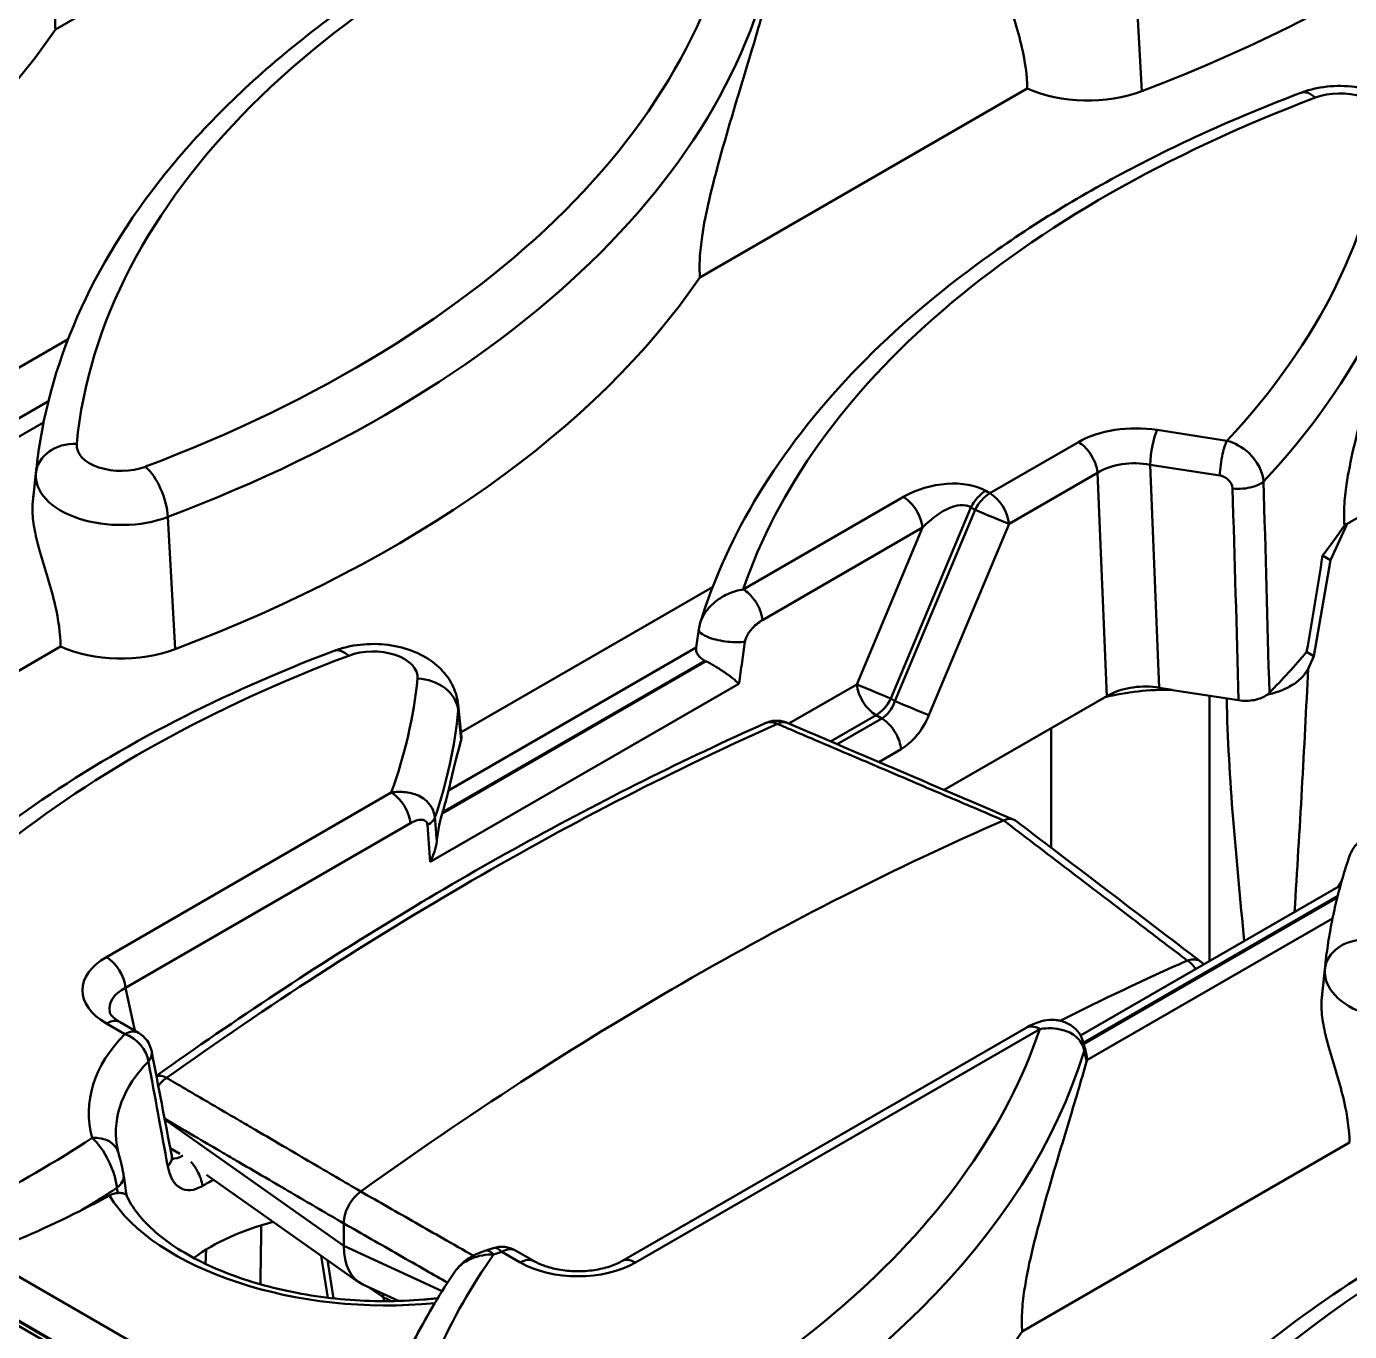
# Model space of a CAD drawing. Header units: millimetres. Extents: x 0 to 2219, y -32 to 1188.
# Drawn here: x 225.6 to 244.95, y 184.31 to 203.41 of the extents above; entities that cross this region are included whole.
import ezdxf

# ---------------------------------------------------------------- set-up
doc = ezdxf.new("R2010")
doc.units = ezdxf.units.MM
doc.header["$LTSCALE"] = 2
doc.layers.add('Sichtbar (ISO)', color=7, linetype='Continuous', lineweight=50)
doc.layers.add('Sichtbar schmal (ISO)', color=7, linetype='Continuous', lineweight=50)

msp = doc.modelspace()

# ---------------------------------------------------------------- linework, layer by layer
at = {"layer": 'Sichtbar (ISO)'}
for p, q in [((226.0237, 203.3661), (230.8124, 206.1309)), ((334.6797, 121.4207), (193.2583, 203.0704)), ((235.4518, 199.7373), (240.2405, 202.5021)), ((222.5304, 196.7119), (226.2095, 198.836)), ((244.9195, 196.1313), (249.6686, 198.8732)), ((225.7446, 196.9422), (225.7028, 196.5532)), ((244.674, 195.6023), (244.9195, 196.1313)), ((244.8799, 196.1084), (244.8755, 196.1779)), ((244.8799, 196.1084), (244.9195, 196.1313)), ((244.4328, 194.1961), (244.674, 195.6023)), ((244.5601, 195.6681), (244.674, 195.6023)), ((231.9585, 193.083), (235.6376, 195.2072)), ((235.6474, 194.9673), (235.6475, 194.9674)), ((235.4552, 194.6815), (235.4552, 194.6814)), ((224.1127, 193.1906), (226.0984, 194.3371)), ((244.3272, 194.2571), (244.4328, 194.1961)), ((244.3474, 194.0122), (244.4328, 194.1961)), ((241.4033, 193.6113), (239.0257, 192.2386)), ((242.1701, 193.7347), (242.3657, 193.7027)), ((243.3323, 193.5502), (242.3634, 193.7001)), ((231.9152, 193.4861), (231.9656, 193.017)), ((244.8218, 190.8417), (241.0195, 188.6465)), ((244.7881, 190.8223), (244.8401, 190.9071)), ((244.6007, 189.6844), (244.559, 189.2955)), ((227.2386, 188.6853), (226.9685, 188.8413)), ((240.2235, 188.7599), (234.3087, 185.345)), ((241.0692, 188.5201), (241.0692, 188.5201)), ((240.1658, 184.3145), (244.9546, 187.0793)), ((228.0575, 186.7322), (228.0569, 186.7326)), ((230.4585, 185.0393), (228.235, 186.607)), ((230.2409, 185.897), (230.2409, 185.5686)), ((229.9126, 185.4242), (230.0087, 184.8093)), ((233.0242, 185.345), (232.7541, 185.5009)), ((230.5211, 185.0032), (231.0431, 184.7618)), ((230.8313, 184.7591), (230.8226, 184.8143))]:
    msp.add_line(p, q, dxfattribs=at)
for centre, start, end in [((227.0386, 188.3389), 10.76376, 60), ((232.5541, 185.1545), 60, 108.16915)]:
    msp.add_arc(centre, 0.4, start, end, dxfattribs=at)
for centre, major_axis, ratio, start_param, end_param in [((230.9152, 212.1649), (20.085, 0), 0.5773503, 5.2921002, 5.9067594), ((207.345, 207.6288), (20.085, 0), 0.5773503, 5.2921002, 5.9067594), ((241.1259, 203.1614), (-1.445, 0), 0.5773503, 0.9113221, 2.1505075), ((216.7731, 204), (20.085, 0), 0.5773503, 5.2921002, 5.9067594), ((226.2011, 200.3711), (20.085, 0), 0.5773503, 5.8655856, 5.9067594), ((242.3047, 196.2472), (2.5582, -0.4153), 0.7310211, 0.1460259, 0.1823455), ((223.8784, 184.1714), (14.1414, 40.053), 0.4060655, 5.1067019, 5.1428869), ((226.9837, 194.9964), (-1.445, 0), 0.5773503, 0.9113221, 2.1505075), ((235.8297, 194.2793), (-0.4344, 0.0376), 0.5801579, 6.2507652, 6.2564533), ((226.2011, 199.3913), (-20.19, 0), 0.5773503, 2.627536, 2.6854908), ((235.71, 194.2286), (-0.3168, 0.0704), 0.484694, 1.0586022, 1.1145847), ((241.9692, 193.2588), (0.8006, -0.0058), 0.6152836, 1.3216185, 2.2764351), ((242.2875, 192.2476), (-2.4, 0.0021), 0.6066201, 4.6803099, 5.1033447), ((241.9684, 193.2794), (-0.8005, 0.0035), 0.5823326, 5.4147559, 5.4985406), ((242.2772, 180.5194), (-0.5869, -13.4575), 0.1731356, 3.3515183, 3.3524697), ((-1641.0231, -4348.7748), (1751.4536, 4593.0007), 0.842549, 6.2494276, 6.2502989), ((212.059, 193.8391), (19.91, 0), 0.5773503, 6.1148977, 6.1429316), ((231.3078, 190.6513), (-0.6185, -2.0844), 0.0029751, 2.2106924, 2.2222877), ((235.1907, 144.4594), (-27.525, -47.6747), 0.5773503, 3.8059083, 4.0480637), ((-2297.7834, -3965.8921), (1825.2454, 4562.3091), 0.7818534, 6.0693751, 6.0702472), ((240.6799, 188.2777), (0.4345, 0.0373), 0.5716722, 6.063941, 6.1571476), ((226.5596, 186.8208), (0.3858, 0.1055), 0.8065143, 6.277346, 6.2831853), ((212.1514, 194.113), (-19.8758, 1.2035), 0.5326124, 2.4003658, 2.4320945), ((219.406, 190.2201), (11.3916, 1.4861), 0.5243692, 5.1494974, 5.3011104), ((230.5552, 184.2454), (-3.2, 0), 0.5773503, 5.1470276, 5.6136932), ((231.0906, 186.0619), (-0.6016, -1.0421), 0.575771, 5.4991567, 6.3354022), ((221.4871, 188.5772), (20.085, 0), 0.5773503, 5.7603809, 5.9067594)]:
    msp.add_ellipse(centre, major_axis=major_axis, ratio=ratio, start_param=start_param, end_param=end_param, dxfattribs=at)
for points, knots in [([(226.9737, 207.3365), (226.8942, 207.0672), (226.7978, 206.7419), (226.5616, 205.956), (226.4166, 205.484), (226.2025, 204.6957), (226.1054, 204.3101), (226.0398, 203.8631), (226.027, 203.7506), (226.016, 203.5433), (226.0169, 203.448), (226.0237, 203.3661)], [-1.1741314, -1.1741314, -1.1741314, -1.1741314, -0.8282199, -0.8282199, -0.4165788, -0.4165788, -0.1554996, -0.1554996, -0.0777498, -0.0777498, -0.0059838, -0.0059838, -0.0059838, -0.0059838]), ([(234.8154, 206.068), (233.7906, 205.6806), (232.8256, 205.2371), (231.0473, 204.2504), (230.234, 203.7072), (228.7867, 202.5353), (228.1528, 201.9066), (227.0892, 200.5803), (226.6596, 199.8824), (226.0275, 198.4394), (225.8253, 197.6943), (225.7446, 196.9422)], [2.93590568, 2.93590568, 2.93590568, 2.93590568, 3.12174204, 3.12174204, 3.30757839, 3.30757839, 3.49341475, 3.49341475, 3.67925111, 3.67925111, 3.86508746, 3.86508746, 3.86508746, 3.86508746]), ([(240.2405, 202.5021), (240.2372, 202.6901), (240.2096, 202.8944), (240.1013, 203.3661), (240.0102, 203.6368), (239.9116, 203.9868), (239.8845, 204.091), (239.8448, 204.2936), (239.8325, 204.3921), (239.8287, 204.5267), (239.8303, 204.574), (239.8348, 204.6206)], [0.04336489, 0.04336489, 0.04336489, 0.04336489, 0.19996601, 0.19996601, 0.39993202, 0.39993202, 0.47560066, 0.47560066, 0.55126929, 0.55126929, 0.59299387, 0.59299387, 0.59299387, 0.59299387]), ([(236.4018, 203.7076), (236.3223, 203.4383), (236.2259, 203.113), (235.9897, 202.3271), (235.8447, 201.8551), (235.6306, 201.0668), (235.5334, 200.6812), (235.4679, 200.2342), (235.4551, 200.1217), (235.4441, 199.9145), (235.445, 199.8192), (235.4518, 199.7373)], [-1.1741314, -1.1741314, -1.1741314, -1.1741314, -0.8282199, -0.8282199, -0.4165788, -0.4165788, -0.1554996, -0.1554996, -0.0777498, -0.0777498, -0.0059838, -0.0059838, -0.0059838, -0.0059838]), ([(246.0573, 201.6511), (246.0474, 201.7439), (246.0213, 201.8331), (245.9433, 202.0017), (245.8893, 202.0786), (245.7547, 202.226), (245.6712, 202.2898), (245.4723, 202.408), (245.3543, 202.4541), (245.1009, 202.5207), (244.9647, 202.5378), (244.693, 202.5404), (244.5576, 202.5261), (244.364, 202.48), (244.3033, 202.4617), (244.2435, 202.4391)], [0.8473015, 0.8473015, 0.8473015, 0.8473015, 1.0461813, 1.0461813, 1.2705319, 1.2705319, 1.5560441, 1.5560441, 1.9290652, 1.9290652, 2.3395873, 2.3395873, 2.7469542, 2.7469542, 2.9359057, 2.9359057, 2.9359057, 2.9359057]), ([(244.2435, 202.4391), (243.344, 202.0991), (242.4906, 201.7159), (240.8977, 200.8714), (240.1582, 200.4101), (238.8124, 199.419), (238.2061, 198.8891), (237.144, 197.7713), (236.6882, 197.1833), (235.9431, 195.962), (235.654, 195.3286), (235.4552, 194.6815)], [2.93590568, 2.93590568, 2.93590568, 2.93590568, 3.09901472, 3.09901472, 3.26212376, 3.26212376, 3.42523281, 3.42523281, 3.58834185, 3.58834185, 3.75145089, 3.75145089, 3.75145089, 3.75145089]), ([(245.8299, 200.0787), (245.7504, 199.8094), (245.654, 199.4842), (245.4177, 198.6982), (245.2727, 198.2263), (245.0587, 197.4379), (244.9615, 197.0523), (244.896, 196.6053), (244.8832, 196.4928), (244.8736, 196.3126), (244.873, 196.2424), (244.8755, 196.1779)], [-1.1741314, -1.1741314, -1.1741314, -1.1741314, -0.8282199, -0.8282199, -0.4165788, -0.4165788, -0.1554996, -0.1554996, -0.0777498, -0.0777498, -0.0254886, -0.0254886, -0.0254886, -0.0254886]), ([(226.0984, 194.3371), (226.0951, 194.5252), (226.0675, 194.7294), (225.9592, 195.2012), (225.8681, 195.4718), (225.7694, 195.8219), (225.7424, 195.9261), (225.7026, 196.1286), (225.6904, 196.2271), (225.6866, 196.3617), (225.6882, 196.4091), (225.6927, 196.4556)], [0.04336489, 0.04336489, 0.04336489, 0.04336489, 0.19996601, 0.19996601, 0.39993202, 0.39993202, 0.47560066, 0.47560066, 0.55126929, 0.55126929, 0.59299387, 0.59299387, 0.59299387, 0.59299387]), ([(225.6927, 196.4556), (225.695, 196.4793), (225.6975, 196.5029), (225.7009, 196.5353), (225.7018, 196.5443), (225.7028, 196.5532)], [0.709582647, 0.709582647, 0.709582647, 0.709582647, 0.73010989, 0.73010989, 0.738013886, 0.738013886, 0.738013886, 0.738013886]), ([(231.9152, 193.4861), (231.9052, 193.5789), (231.8792, 193.6681), (231.8012, 193.8368), (231.7471, 193.9137), (231.6126, 194.061), (231.5291, 194.1248), (231.3302, 194.2431), (231.2121, 194.2891), (230.9588, 194.3557), (230.8226, 194.3729), (230.5509, 194.3755), (230.4155, 194.3611), (230.2218, 194.3151), (230.1611, 194.2968), (230.1013, 194.2742)], [0.8473015, 0.8473015, 0.8473015, 0.8473015, 1.0461813, 1.0461813, 1.2705319, 1.2705319, 1.5560441, 1.5560441, 1.9290652, 1.9290652, 2.3395873, 2.3395873, 2.7469542, 2.7469542, 2.9359057, 2.9359057, 2.9359057, 2.9359057]), ([(230.1013, 194.2742), (229.2816, 193.9643), (228.5001, 193.6185), (227.0301, 192.8615), (226.3416, 192.4503), (225.0727, 191.5693), (224.4921, 191.0997), (223.4523, 190.1097), (222.9931, 189.5894), (222.2083, 188.5071), (221.8828, 187.945), (221.6299, 187.3679)], [2.93590568, 2.93590568, 2.93590568, 2.93590568, 3.0845612, 3.0845612, 3.23321672, 3.23321672, 3.38187225, 3.38187225, 3.53052777, 3.53052777, 3.67918329, 3.67918329, 3.67918329, 3.67918329]), ([(235.525, 194.1292), (235.5019, 194.1414), (235.4814, 194.1552), (235.4468, 194.185), (235.4326, 194.201), (235.4106, 194.2346), (235.403, 194.2522), (235.3946, 194.2878), (235.3937, 194.3058), (235.396, 194.3236)], [-0.093172334, -0.093172334, -0.093172334, -0.093172334, -0.069741685, -0.069741685, -0.046689673, -0.046689673, -0.023222156, -0.023222156, -0.000000608, -0.000000608, -0.000000608, -0.000000608]), ([(236.0226, 193.7924), (236.0222, 193.7928), (236.0219, 193.7931), (235.9958, 193.8184), (235.9646, 193.8451), (235.8934, 193.9011), (235.8526, 193.9307), (235.7598, 193.9949), (235.7124, 194.0256), (235.6476, 194.0643), (235.6258, 194.0767), (235.5821, 194.1005), (235.5604, 194.1117), (235.5398, 194.1217)], [-0.14273435, -0.14273435, -0.14273435, -0.14273435, -0.14227919, -0.14227919, -0.11013149, -0.11013149, -0.0770556, -0.0770556, -0.03926758, -0.03926758, -0.02003644, -0.02003644, -0.00001478, -0.00001478, -0.00001478, -0.00001478]), ([(243.7501, 193.6322), (243.8221, 193.6479), (243.8915, 193.6685), (243.9966, 193.7095), (244.0608, 193.7373), (244.1813, 193.814), (244.2276, 193.8517), (244.3005, 193.9304), (244.3282, 193.9708), (244.3474, 194.0122)], [-0.30749087, -0.30749087, -0.30749087, -0.30749087, -0.19142055, -0.19142055, -0.11573013, -0.11573013, -0.05569277, -0.05569277, 0, 0, 0, 0]), ([(243.3323, 193.5502), (243.3699, 193.5444), (243.4091, 193.5419), (243.4869, 193.5434), (243.5256, 193.5474), (243.6079, 193.5634), (243.6421, 193.5754), (243.6978, 193.5985), (243.7262, 193.6143), (243.7501, 193.6322)], [0, 0, 0, 0, 0.02922015, 0.02922015, 0.05840101, 0.05840101, 0.09435777, 0.09435777, 0.14198746, 0.14198746, 0.14198746, 0.14198746]), ([(243.7501, 193.6322), (243.756, 193.6365), (243.7615, 193.6409), (243.772, 193.65), (243.777, 193.6547), (243.7817, 193.6595)], [0.000178825, 0.000178825, 0.000178825, 0.000178825, 0.007228671, 0.007228671, 0.014389797, 0.014389797, 0.014389797, 0.014389797]), ([(236.4138, 193.2182), (235.8195, 192.9533), (235.2238, 192.6718), (234.031, 192.076), (233.4338, 191.7618), (232.2393, 191.1012), (231.6418, 190.755), (230.448, 190.0311), (229.8515, 189.6536), (228.6694, 188.8737), (228.0838, 188.4717), (227.4998, 188.0554)], [1.4572612, 1.4572612, 1.4572612, 1.4572612, 1.50345979, 1.50345979, 1.54965838, 1.54965838, 1.59585697, 1.59585697, 1.64205556, 1.64205556, 1.68758782, 1.68758782, 1.68758782, 1.68758782]), ([(236.7253, 193.2212), (236.7006, 193.2317), (236.6753, 193.2394), (236.6258, 193.2495), (236.6019, 193.2518), (236.5565, 193.2525), (236.535, 193.2509), (236.4952, 193.2449), (236.4768, 193.2405), (236.4431, 193.2303), (236.4278, 193.2245), (236.4138, 193.2182)], [0.0077111038, 0.0077111038, 0.0077111038, 0.0077111038, 0.0083111588, 0.0083111588, 0.0089112137, 0.0089112137, 0.0095112687, 0.0095112687, 0.0101113237, 0.0101113237, 0.0107113787, 0.0107113787, 0.0107113787, 0.0107113787]), ([(231.9607, 192.978), (231.9584, 192.97), (231.9559, 192.9616), (231.9145, 192.8162), (231.8641, 192.6042), (231.7967, 192.3271), (231.7853, 192.2806), (231.7735, 192.2322)], [0.70958265, 0.70958265, 0.70958265, 0.70958265, 0.73010989, 0.73010989, 1.0546565, 1.0546565, 1.11670002, 1.11670002, 1.11670002, 1.11670002]), ([(231.6821, 191.8944), (231.6694, 191.8513), (231.6562, 191.8002), (231.6283, 191.6721), (231.6138, 191.5922), (231.6026, 191.5018), (231.6018, 191.4955), (231.6011, 191.489)], [0.22233415, 0.22233415, 0.22233415, 0.22233415, 0.27696814, 0.27696814, 0.34524575, 0.34524575, 0.35028519, 0.35028519, 0.35028519, 0.35028519]), ([(239.8924, 191.793), (239.9293, 191.8091), (239.9648, 191.8162), (240.0258, 191.8119), (240.0514, 191.8025), (240.0728, 191.7863)], [0, 0, 0, 0, 0.039333136, 0.039333136, 0.074152386, 0.074152386, 0.074152386, 0.074152386]), ([(231.5063, 191.1849), (231.5065, 191.1854), (231.5068, 191.1858), (231.5308, 191.2346), (231.5512, 191.2847), (231.5833, 191.3861), (231.5951, 191.4381), (231.6011, 191.489)], [-0.000365583, -0.000365583, -0.000365583, -0.000365583, 0, 0, 0.0404666, 0.0404666, 0.081275979, 0.081275979, 0.081275979, 0.081275979]), ([(244.954, 191.2712), (244.9186, 191.1669), (244.8854, 191.0623), (244.8239, 190.8523), (244.7955, 190.747), (244.7436, 190.5358), (244.72, 190.4299), (244.6776, 190.2176), (244.6588, 190.1112), (244.6261, 189.8981), (244.6122, 189.7913), (244.6007, 189.6844)], [3.73303856, 3.73303856, 3.73303856, 3.73303856, 3.75944834, 3.75944834, 3.78585812, 3.78585812, 3.8122679, 3.8122679, 3.83867768, 3.83867768, 3.86508746, 3.86508746, 3.86508746, 3.86508746]), ([(244.5488, 189.1978), (244.5512, 189.2216), (244.5537, 189.2451), (244.5571, 189.2775), (244.558, 189.2865), (244.559, 189.2955)], [0.709582647, 0.709582647, 0.709582647, 0.709582647, 0.73010989, 0.73010989, 0.738013886, 0.738013886, 0.738013886, 0.738013886]), ([(244.9546, 187.0793), (244.9512, 187.2674), (244.9237, 187.4716), (244.8153, 187.9434), (244.7243, 188.2141), (244.6256, 188.5641), (244.5986, 188.6683), (244.5588, 188.8709), (244.5466, 188.9694), (244.5428, 189.104), (244.5444, 189.1513), (244.5488, 189.1978)], [0.04336489, 0.04336489, 0.04336489, 0.04336489, 0.19996601, 0.19996601, 0.39993202, 0.39993202, 0.47560066, 0.47560066, 0.55126929, 0.55126929, 0.59299387, 0.59299387, 0.59299387, 0.59299387]), ([(226.8183, 188.9807), (226.8188, 188.9781), (226.8214, 188.9669), (226.85, 188.9311), (226.8651, 188.9152), (226.9056, 188.8812), (226.9311, 188.863), (226.9612, 188.8452)], [0, 0, 0, 0, 0.07246641, 0.07246641, 0.11264834, 0.11264834, 0.15237562, 0.15237562, 0.15237562, 0.15237562]), ([(240.2265, 188.7616), (240.2854, 188.7954), (240.3477, 188.8238), (240.4608, 188.8588), (240.5122, 188.8701), (240.6009, 188.8762), (240.6357, 188.8753), (240.6895, 188.8688), (240.7088, 188.8654), (240.7695, 188.8509), (240.8118, 188.8349), (240.8864, 188.7928), (240.9199, 188.7673), (240.9839, 188.7031), (241.0132, 188.6621), (241.0498, 188.5869), (241.0614, 188.5538), (241.0692, 188.5201)], [0.0009202, 0.0009202, 0.0009202, 0.0009202, 0.05709602, 0.05709602, 0.1010047, 0.1010047, 0.12845042, 0.12845042, 0.14442898, 0.14442898, 0.1781758, 0.1781758, 0.21005276, 0.21005276, 0.24736458, 0.24736458, 0.27369824, 0.27369824, 0.27369824, 0.27369824]), ([(241.1086, 188.2602), (241.0305, 187.9957), (240.9367, 187.6794), (240.7037, 186.9044), (240.5587, 186.4324), (240.3447, 185.6441), (240.2475, 185.2585), (240.1819, 184.8115), (240.1692, 184.699), (240.1581, 184.4917), (240.159, 184.3965), (240.1658, 184.3145)], [-1.1636059, -1.1636059, -1.1636059, -1.1636059, -0.8282199, -0.8282199, -0.4165788, -0.4165788, -0.1554996, -0.1554996, -0.0777498, -0.0777498, -0.0059838, -0.0059838, -0.0059838, -0.0059838]), ([(226.9455, 186.9262), (226.9433, 186.934), (226.9413, 186.9417), (226.9375, 186.9572), (226.9356, 186.9649), (226.9322, 186.9803), (226.9306, 186.988), (226.9275, 187.0034), (226.926, 187.0111), (226.9234, 187.0264), (226.9221, 187.0341), (226.9209, 187.0418)], [2.199665455, 2.199665455, 2.199665455, 2.199665455, 2.213585013, 2.213585013, 2.227504571, 2.227504571, 2.241424129, 2.241424129, 2.255343687, 2.255343687, 2.269263245, 2.269263245, 2.269263245, 2.269263245]), ([(248.9575, 187.0164), (248.1938, 186.7277), (247.4632, 186.4079), (246.082, 185.7109), (245.4313, 185.3339), (244.2218, 184.5282), (243.663, 184.0995), (242.6485, 183.1969), (242.1927, 182.7228), (241.3944, 181.7363), (241.0517, 181.2238), (240.7705, 180.6963)], [2.93590568, 2.93590568, 2.93590568, 2.93590568, 3.07440121, 3.07440121, 3.21289674, 3.21289674, 3.35139227, 3.35139227, 3.48988779, 3.48988779, 3.62838332, 3.62838332, 3.62838332, 3.62838332]), ([(226.9459, 186.9244), (226.95, 186.9093), (226.955, 186.8907), (226.9664, 186.8479), (226.973, 186.8227), (226.9859, 186.7706), (226.9925, 186.7431), (227.0041, 186.6905), (227.0094, 186.6647), (227.0162, 186.627), (227.0184, 186.6141), (227.0203, 186.6014)], [0, 0, 0, 0, 0.020142645, 0.020142645, 0.041712354, 0.041712354, 0.062542727, 0.062542727, 0.08214407, 0.08214407, 0.092777961, 0.092777961, 0.092777961, 0.092777961]), ([(227.7252, 186.8828), (227.7292, 186.8629), (227.734, 186.8474), (227.7402, 186.8311), (227.7422, 186.8276), (227.7422, 186.8276)], [0.001266827, 0.001266827, 0.001266827, 0.001266827, 0.027930424, 0.027930424, 0.048741967, 0.048741967, 0.048741967, 0.048741967]), ([(226.9345, 186.3409), (226.9152, 186.3398), (226.8952, 186.336), (226.8441, 186.3202), (226.8207, 186.3075), (226.8133, 186.3036)], [0.000011312, 0.000011312, 0.000011312, 0.000011312, 0.022959401, 0.022959401, 0.057875046, 0.057875046, 0.057875046, 0.057875046]), ([(227.0642, 186.3061), (227.0605, 186.3146), (227.053, 186.3219), (227.0312, 186.3333), (227.0167, 186.3376), (226.9809, 186.342), (226.9599, 186.3424), (226.9345, 186.3409)], [-0.096519595, -0.096519595, -0.096519595, -0.096519595, -0.062684094, -0.062684094, -0.030247255, -0.030247255, -0.00000003, -0.00000003, -0.00000003, -0.00000003]), ([(227.0642, 186.3061), (227.139, 186.1357), (227.2819, 185.9467), (227.6791, 185.6029), (227.9282, 185.4433), (228.4922, 185.1745), (228.8098, 185.0599), (229.4987, 184.8798), (229.8813, 184.8152), (230.6458, 184.7514), (231.0373, 184.7512), (231.4785, 184.7879), (231.5477, 184.7948), (231.6163, 184.8028)], [0, 0, 0, 0, 0.3096353, 0.3096353, 0.5939656, 0.5939656, 0.8676219, 0.8676219, 1.1554182, 1.1554182, 1.4432738, 1.4432738, 1.4972562, 1.4972562, 1.4972562, 1.4972562]), ([(230.2409, 185.897), (230.2409, 185.9395), (230.2481, 185.9858), (230.2761, 186.0806), (230.2966, 186.1281), (230.3446, 186.2121), (230.3705, 186.2485), (230.4273, 186.3135), (230.4578, 186.3416), (230.4893, 186.3641)], [0, 0, 0, 0, 0.03907972, 0.03907972, 0.07807584, 0.07807584, 0.1116271, 0.1116271, 0.14519597, 0.14519597, 0.14519597, 0.14519597]), ([(231.9036, 185.2378), (231.9333, 185.2749), (231.9678, 185.3086), (232.055, 185.3787), (232.1107, 185.413), (232.2167, 185.4648), (232.2674, 185.4841), (232.3178, 185.4993)], [0.01302858, 0.01302858, 0.01302858, 0.01302858, 0.04876081, 0.04876081, 0.09698547, 0.09698547, 0.13772617, 0.13772617, 0.13772617, 0.13772617]), ([(232.4294, 185.5346), (232.422, 185.5322), (232.4146, 185.5297), (232.3997, 185.5249), (232.3923, 185.5226), (232.3774, 185.5178), (232.3699, 185.5155), (232.3549, 185.5108), (232.3474, 185.5084), (232.3323, 185.5038), (232.3248, 185.5015), (232.3172, 185.4992)], [0.268510942, 0.268510942, 0.268510942, 0.268510942, 0.275331529, 0.275331529, 0.282152117, 0.282152117, 0.288972704, 0.288972704, 0.295793292, 0.295793292, 0.302613879, 0.302613879, 0.302613879, 0.302613879]), ([(233.0231, 185.3453), (233.0627, 185.3224), (233.1119, 185.2997), (233.2242, 185.2591), (233.2892, 185.2411), (233.4362, 185.2117), (233.5212, 185.2014), (233.6955, 185.1943), (233.7872, 185.1982), (233.9548, 185.2201), (234.0335, 185.2371), (234.177, 185.2809), (234.2434, 185.3087), (234.3007, 185.3401), (234.3053, 185.3427), (234.3098, 185.3453)], [0, 0, 0, 0, 0.05170985, 0.05170985, 0.10677824, 0.10677824, 0.1708214, 0.1708214, 0.23793622, 0.23793622, 0.30088811, 0.30088811, 0.36578092, 0.36578092, 0.37162216, 0.37162216, 0.37162216, 0.37162216]), ([(231.8732, 185.1985), (231.7663, 185.0424), (231.6649, 184.8846), (231.4735, 184.566), (231.3835, 184.4052), (231.2149, 184.0808), (231.1365, 183.9173), (230.9913, 183.5878), (230.9247, 183.4218), (230.8035, 183.0877), (230.7489, 182.9196), (230.7005, 182.7507)], [3.55064445, 3.55064445, 3.55064445, 3.55064445, 3.59310308, 3.59310308, 3.63556171, 3.63556171, 3.67802034, 3.67802034, 3.72047897, 3.72047897, 3.7629376, 3.7629376, 3.7629376, 3.7629376])]:
    msp.add_open_spline(points, degree=3, knots=knots, dxfattribs=at)
for points in [[(235.3962, 194.3251), (235.4089, 194.4131), (235.4216, 194.5012), (235.4343, 194.5893)], [(235.4343, 194.5893), (235.4388, 194.6204), (235.4459, 194.6513), (235.4552, 194.6814)], [(231.9656, 193.017), (231.9667, 193.0064), (231.9651, 192.9932), (231.9607, 192.978)], [(242.776, 189.7274), (242.7925, 189.7148), (242.8076, 189.7011), (242.8213, 189.6867)], [(226.8183, 188.9807), (226.8183, 188.9808), (226.8182, 188.981), (226.8182, 188.9811)], [(226.9683, 188.841), (226.968, 188.8412), (226.9676, 188.8415), (226.9673, 188.8417)], [(240.2235, 188.7599), (240.2235, 188.7599), (240.2236, 188.7599), (240.2236, 188.7599)], [(241.0692, 188.5201), (241.0833, 188.4586), (241.0973, 188.3971), (241.1112, 188.3355)], [(227.4322, 188.4099), (227.5287, 187.9026), (227.6261, 187.3949), (227.7245, 186.8866)], [(241.1112, 188.3355), (241.1151, 188.3183), (241.1159, 188.3009), (241.1136, 188.2836)], [(227.7244, 186.8866), (227.7245, 186.8863), (227.7246, 186.886), (227.7246, 186.8857)], [(227.0211, 186.596), (227.036, 186.498), (227.051, 186.4001), (227.0659, 186.3021)], [(230.8069, 184.871), (230.8141, 184.8539), (230.8194, 184.8349), (230.8226, 184.8143)]]:
    msp.add_open_spline(points, degree=3, dxfattribs=at)
at = {"layer": 'Sichtbar schmal (ISO)'}
for p, q in [((241.8094, 204.3976), (241.9174, 202.4634)), ((193.1583, 203.0605), (334.5797, 121.4108)), ((222.3454, 195.861), (225.9197, 197.9247)), ((225.8494, 197.6152), (222.5635, 195.718)), ((243.1585, 197.3482), (242.1392, 197.5058)), ((240.9887, 197.3279), (239.6932, 196.5799)), ((225.7378, 196.8758), (225.6927, 196.4556)), ((239.974, 196.1311), (241.2694, 196.879)), ((241.4033, 193.6113), (241.2694, 196.879)), ((242.0364, 196.9976), (243.0557, 196.8399)), ((242.0364, 196.9976), (242.1701, 193.7347)), ((238.4271, 196.5251), (236.0861, 195.1735)), ((239.6932, 196.5799), (239.633, 196.6147)), ((239.4163, 196.373), (238.2441, 193.5746)), ((238.3044, 193.5398), (239.4766, 196.3382)), ((239.4163, 196.373), (239.4766, 196.3382)), ((227.6673, 196.2326), (227.7753, 194.2985)), ((236.3668, 194.7246), (238.7078, 196.0762)), ((237.7467, 193.7818), (238.7078, 196.0762)), ((239.974, 196.1311), (238.8018, 193.3327)), ((231.7735, 192.2322), (235.396, 194.3236)), ((235.5398, 194.1217), (231.6821, 191.8944)), ((235.525, 194.1292), (231.6877, 191.9138)), ((231.5063, 191.1849), (236.0226, 193.7924)), ((236.7543, 193.2088), (237.7467, 193.7818)), ((238.2441, 193.5746), (238.3044, 193.5398)), ((242.9082, 193.6158), (242.9048, 189.7349)), ((231.9156, 193.4012), (231.9607, 192.978)), ((238.0274, 193.3329), (237.3627, 192.9491)), ((237.4605, 192.9073), (238.1125, 193.2838)), ((238.1125, 193.2838), (238.0274, 193.3329)), ((240.5893, 191.3932), (240.5909, 193.1422)), ((238.3933, 192.8349), (238.0688, 192.6475)), ((230.9363, 192.2003), (226.7685, 189.794)), ((227.0492, 189.3451), (231.217, 191.7514)), ((231.6011, 191.489), (231.593, 191.5929)), ((241.0642, 188.5399), (244.7805, 190.6855)), ((241.0678, 188.526), (244.7759, 190.6669)), ((244.7056, 190.3574), (241.1136, 188.2836)), ((216.0566, 189.9159), (259.2075, 165.0028)), ((244.5939, 189.6181), (244.5488, 189.1978)), ((227.0492, 189.3451), (227.1827, 188.7176)), ((226.7685, 188.8215), (227.0386, 188.6655)), ((234.5087, 185.3252), (240.4235, 188.7401)), ((230.2409, 185.5686), (227.6225, 187.4148)), ((227.703, 186.9976), (227.8435, 186.9165)), ((226.9228, 186.4163), (226.9345, 186.3409)), ((230.5713, 182.1829), (224.9343, 185.4375)), ((228.2188, 185.3048), (228.2285, 185.5139)), ((231.6791, 184.9037), (230.2409, 185.5686)), ((232.5541, 185.4811), (232.8242, 185.3252)), ((230.0894, 184.8), (230.0017, 185.3614))]:
    msp.add_line(p, q, dxfattribs=at)
for centre, major_axis, ratio, start_param, end_param in [((207.345, 209.915), (19.2902, 0), 0.5773503, 5.2921002, 6.2270729), ((207.345, 209.4678), (19.8879, 0), 0.5773503, 5.2921002, 6.2270729), ((245.5944, 196.679), (-19.2902, 0), 0.5773503, 5.2921002, 6.2270729), ((216.7731, 206.2862), (19.2902, 0), 0.5773503, 5.2921002, 6.2270729), ((216.7731, 205.839), (19.8879, 0), 0.5773503, 5.2921002, 6.2270729), ((244.4556, 201.8779), (-0.2122, 0.5612), 0.4472624, 5.5814881, 6.2831853), ((255.0225, 193.0502), (-19.2902, 0), 0.5773503, 5.2921002, 6.0913587), ((244.8118, 202.0537), (0.6502, 0), 0.5773503, 6.2270729, 8.4336928), ((226.2011, 202.6573), (19.2902, 0), 0.5773503, 5.7862862, 6.2270729), ((226.2011, 202.2101), (19.8879, 0), 0.5773503, 5.787552, 6.2270729), ((241.8362, 196.8301), (-1.2008, 0.0053), 0.5823326, 4.4599393, 5.4985406), ((242.1392, 197.1792), (0.0612, 0.3953), 0.2113249, 0.6319143, 2.0805376), ((226.3345, 196.8138), (-0.5972, 0.0581), 0.8152115, 4.7915366, 6.2750665), ((226.9837, 197.2826), (-0.6502, 0), 0.5773503, 6.2270729, 8.4336928), ((226.9837, 196.8354), (-1.2479, 0), 0.5773503, 6.2270729, 8.4336928), ((245.5944, 196.2318), (-19.8879, 0), 0.5773503, 6.221282, 6.2270729), ((227.3399, 196.4786), (0.2122, -0.5612), 0.4472624, 0.9563656, 2.4398955), ((238.9392, 196.1626), (-0.888, -0.2161), 0.5801009, 3.6875463, 5.1799261), ((220.0028, 62.2814), (8.3021, 238.2546), 0.0944193, 5.2991898, 5.3148543), ((-1431.5436, 390.6904), (-1474.0255, 942.1755), 0.846226, 3.662121, 3.6641131), ((239.6932, 196.2533), (0.2, 0.3464), 0.5773503, 0.7853982, 1.6580628), ((239.6932, 196.2533), (0.2, -0.3464), 0.5773503, 0.9075712, 2.3561945), ((239.6932, 196.2533), (0.3689, -0.1545), 0.0167836, 4.0917451, 5.5841249), ((317.2188, 208.5498), (46.3336, 106.3745), 0.6434081, 1.9723869, 1.9751086), ((240.8803, 184.8852), (-19.2902, 0), 0.5773503, 5.2921002, 6.027387), ((230.3135, 193.7129), (-0.2122, 0.5612), 0.4472624, 5.5814881, 6.2831853), ((230.6697, 193.8888), (0.6502, 0), 0.5773503, 6.2270729, 8.4336928), ((319.1906, 208.9007), (47.4594, 108.959), 0.6434081, 1.9751092, 1.9779524), ((212.059, 194.4923), (19.2902, 0), 0.5773503, 6.0759022, 6.2270729), ((231.3189, 193.3778), (0.5972, -0.0581), 0.8152115, 0.1664141, 1.6499439), ((238.0274, 193.6595), (-0.3689, 0.1545), 0.0167836, 4.0917451, 5.5841249), ((238.0274, 193.6595), (0.2, -0.3464), 0.5773503, 4.0491639, 5.4977871), ((238.0274, 193.6595), (0.2, 0.3464), 0.5773503, 3.9269908, 4.7996554), ((212.059, 194.0451), (19.8879, 0), 0.5773503, 6.0893274, 6.2270729), ((230.6697, 193.4416), (1.2479, 0), 0.5773503, 6.2270729, 6.3450887), ((238.521, 193.455), (-0.3689, 0.1545), 0.0167835, 0.9501524, 2.4425323), ((232.1926, 146.1903), (27.4139, 47.4823), 0.5773503, 0.671863, 0.902856), ((236.5685, 192.8711), (-0.1547, 0.3471), 0.639042, 5.6137379, 6.2831853), ((238.3238, 193.5282), (-0.3149, -0.7392), 0.6427035, 0.7074571, 1.5801216), ((223.64, 212.4462), (8.8393, -95.8647), 0.0639883, 1.3456184, 1.3481849), ((-734.1164, -333.9324), (-543.7826, -1248.4366), 0.6434081, 2.2610325, 2.2614896), ((245.1907, 189.556), (-0.5972, 0.0581), 0.8152115, 4.7915366, 6.2750665), ((227.6361, 189.3077), (-1.218, 0), 0.5688381, 5.5052135, 7.0611571), ((226.7685, 189.4674), (-0.2, 0.3464), 0.5773503, 4.0491639, 5.4977871), ((238.1887, 142.7285), (-27.4139, -47.4823), 0.5773503, 3.8134557, 3.8615975), ((242.5365, 189.4255), (-0.1547, 0.3471), 0.639042, 5.0022854, 5.5090182), ((264.4506, 188.9741), (-19.8879, 0), 0.5773503, 6.221282, 6.2270729), ((245.8399, 189.5777), (-1.2479, 0), 0.5773503, 6.2270729, 8.4336928), ((227.0386, 188.3389), (0.2, 0.3464), 0.5773503, 0, 0.7853982), ((221.4871, 190.8634), (19.2902, 0), 0.5773503, 5.3230334, 6.0913587), ((238.1886, 142.7271), (-27.4147, -47.4837), 0.5773503, 3.8673946, 3.8673992), ((230.5552, 187.5114), (-4.045, 0), 0.5773503, 5.7662981, 6.4397143), ((227.0386, 188.3389), (-0.285, 0.2806), 0.7098308, 3.8737335, 5.3223568), ((221.4871, 190.4162), (19.8879, 0), 0.5773503, 5.4044233, 6.1083528), ((161.9095, 117.0837), (-66.2677, -92.2968), 0.498928, 2.727256, 2.7296141), ((230.5552, 187.2246), (-3.648, 0), 0.5773503, 5.7662981, 6.3701166), ((227.6948, 187.7278), (-0.2207, 0.3093), 0.5057137, 5.4979281, 6.1294211), ((226.5596, 186.8208), (0.3858, 0.1055), 0.8065143, 0, 1.3538048), ((212.059, 194.4923), (-19.2902, 0), 0.5773503, 2.2974947, 2.421444), ((259.7365, 177.6275), (-19.2902, 0), 0.5773503, 5.2921002, 5.9673629), ((230.9152, 187.2346), (19.2902, 0), 0.5773503, 5.491801, 6.2270729), ((212.059, 194.0451), (19.8879, 0), 0.5773503, 5.5162972, 5.5564985), ((230.5552, 185.1017), (-3.3288, 0), 0.5773503, 5.4415908, 5.5101633), ((230.5507, 186.807), (3.9375, -0.2384), 0.5326131, 3.4956055, 5.0070291), ((230.9152, 186.7874), (19.8879, 0), 0.5773503, 5.461919, 6.2270729), ((230.4697, 148.6714), (0.0212, 70.8445), 0.0239857, 1.0179824, 1.0322702), ((250.3084, 181.2563), (-19.2902, 0), 0.5773503, 5.8978026, 6.1670239), ((232.4331, 185.1164), (-0.1159, 0.3829), 0.3790558, 5.6094486, 6.2789878), ((232.5541, 185.1545), (-0.1247, 0.3801), 0.4034933, 5.600349, 6.2831853), ((230.5552, 187.5114), (4.045, 0), 0.5773503, 5.1951733, 5.2292762), ((232.5541, 185.1545), (0.2, 0.3464), 0.5773503, 0, 0.7853982), ((232.8242, 184.9986), (0.2, 0.3464), 0.5773503, 0.0051988, 0.7853982), ((233.6665, 185.8261), (1.2, 0), 0.5859898, 3.9344172, 5.4903608)]:
    msp.add_ellipse(centre, major_axis=major_axis, ratio=ratio, start_param=start_param, end_param=end_param, dxfattribs=at)
for points, knots in [([(241.2694, 196.879), (241.2599, 196.9739), (241.1839, 197.1646), (241.0472, 197.2941), (240.9887, 197.3279)], [0, 0, 0, 0, 0.5714286, 1, 1, 1, 1]), ([(243.0557, 196.8399), (243.0592, 196.9369), (243.0751, 197.055), (243.0983, 197.1574), (243.1156, 197.2341), (243.1371, 197.302), (243.1585, 197.3482)], [0, 0, 0, 0, 0.5714286, 0.5714286, 0.5714286, 1, 1, 1, 1]), ([(243.6959, 196.7492), (243.6858, 196.8939), (243.5428, 197.1712), (243.2722, 197.3191), (243.1585, 197.3482)], [0.00000002, 0.00000002, 0.00000002, 0.00000002, 0.57142857, 1, 1, 1, 1]), ([(243.0557, 196.8399), (243.0968, 196.8336), (243.1932, 196.7909), (243.2411, 196.6988), (243.2426, 196.6486)], [0, 0, 0, 0, 0.4285714, 1, 1, 1, 1]), ([(243.2426, 196.6486), (243.3404, 196.6388), (243.5288, 196.6539), (243.6594, 196.7175), (243.6959, 196.7492)], [0, 0, 0, 0, 0.5714286, 1, 1, 1, 1]), ([(238.7078, 196.0762), (238.6983, 196.1711), (238.6223, 196.3618), (238.4856, 196.4913), (238.4271, 196.5251)], [0, 0, 0, 0, 0.5714286, 1, 1, 1, 1]), ([(239.4163, 196.373), (239.4465, 196.432), (239.5154, 196.5289), (239.5977, 196.5944), (239.633, 196.6147)], [0, 0, 0, 0, 0.5714286, 1, 1, 1, 1]), ([(238.7078, 196.0762), (238.8137, 196.187), (239.0992, 196.4064), (239.3397, 196.4295), (239.4163, 196.373)], [0, 0, 0, 0, 0.4285714, 1, 1, 1, 1]), ([(236.0861, 195.1735), (236.009, 195.1613), (235.9327, 195.1384), (235.8588, 195.1046), (235.7849, 195.0707), (235.7135, 195.026), (235.6482, 194.9681), (235.6156, 194.9392), (235.5845, 194.9069), (235.5561, 194.8705), (235.5276, 194.8341), (235.5018, 194.7935), (235.4809, 194.7485), (235.4711, 194.7271), (235.4623, 194.7048), (235.4552, 194.6815)], [0, 0, 0, 0, 0.28571429, 0.28571429, 0.28571429, 0.57142857, 0.57142857, 0.57142857, 0.71428571, 0.71428571, 0.71428571, 0.85714286, 0.85714286, 0.85714286, 0.92467488, 0.92467488, 0.92467488, 0.92467488]), ([(236.3668, 194.7246), (236.3621, 194.7721), (236.3363, 194.8741), (236.2621, 195.0101), (236.1739, 195.1122), (236.1154, 195.1566), (236.0861, 195.1735)], [0, 0, 0, 0, 0.2857143, 0.5714286, 0.7857143, 1, 1, 1, 1]), ([(236.1109, 194.4095), (236.1123, 194.4196), (236.1171, 194.4402), (236.132, 194.4804), (236.1577, 194.5277), (236.2067, 194.5949), (236.2768, 194.665), (236.3366, 194.7072), (236.3668, 194.7246)], [0, 0, 0, 0, 0.0714286, 0.1428571, 0.2857143, 0.4285714, 0.7142857, 1, 1, 1, 1]), ([(236.1109, 194.4095), (236.0444, 194.3979), (235.8617, 194.3964), (235.5969, 194.4549), (235.4547, 194.5293), (235.4318, 194.5719), (235.4343, 194.5893)], [0, 0, 0, 0, 0.28571429, 0.57142857, 0.78571429, 0.96220268, 0.96220268, 0.96220268, 0.96220268]), ([(236.5848, 193.2046), (236.6073, 193.2169), (236.63, 193.2251), (236.6782, 193.2332), (236.7032, 193.2306), (236.7254, 193.2211)], [-0.0107113787, -0.0107113787, -0.0107113787, -0.0107113787, -0.0093724563, -0.0093724563, -0.0077111038, -0.0077111038, -0.0077111038, -0.0077111038]), ([(236.5848, 193.2046), (236.6364, 193.1827), (236.688, 193.1607), (236.9643, 193.0429), (237.189, 192.9471), (237.5542, 192.7914), (237.6946, 192.7315), (237.9228, 192.6341), (238.0106, 192.5967), (238.2738, 192.4843), (238.4494, 192.4094), (238.9057, 192.2146), (239.1865, 192.0946), (239.609, 191.9141), (239.7507, 191.8536), (239.8924, 191.793)], [-1.1670056, -1.1670056, -1.1670056, -1.1670056, -1.1171164, -1.1171164, -0.899805, -0.899805, -0.7639854, -0.7639854, -0.6790981, -0.6790981, -0.5093236, -0.5093236, -0.2376844, -0.2376844, -0.1006022, -0.1006022, -0.1006022, -0.1006022]), ([(238.3933, 192.8349), (238.3861, 192.9061), (238.3604, 192.9855), (238.3208, 193.0579), (238.268, 193.1545), (238.1906, 193.2387), (238.1125, 193.2838)], [0, 0, 0, 0, 0.4285714, 0.4285714, 0.4285714, 1, 1, 1, 1]), ([(231.5744, 191.8331), (231.5698, 191.8821), (231.524, 192.0254), (231.3601, 192.16), (231.1491, 192.2154), (231.0056, 192.2111), (230.9363, 192.2003)], [0, 0, 0, 0, 0.1428571, 0.4285714, 0.7142857, 1, 1, 1, 1]), ([(231.217, 191.7514), (231.2075, 191.8463), (231.1315, 192.037), (230.9948, 192.1665), (230.9363, 192.2003)], [0, 0, 0, 0, 0.5714286, 1, 1, 1, 1]), ([(231.4641, 191.7267), (231.496, 191.744), (231.5423, 191.7784), (231.5677, 191.8166), (231.5744, 191.8331)], [0, 0, 0, 0, 0.5714286, 1, 1, 1, 1]), ([(231.217, 191.7514), (231.2446, 191.7673), (231.3013, 191.7935), (231.3837, 191.8092), (231.4464, 191.788), (231.4628, 191.7437), (231.4641, 191.7267)], [0, 0, 0, 0, 0.2857143, 0.5714286, 0.8571429, 1, 1, 1, 1]), ([(239.8924, 191.793), (240.0077, 191.7052), (240.1229, 191.6174), (240.4665, 191.3557), (240.6948, 191.1816), (241.0658, 190.8988), (241.2084, 190.79), (241.4224, 190.6268), (241.4938, 190.5724), (241.6792, 190.4309), (241.7934, 190.3439), (242.0901, 190.1175), (242.2726, 189.9781), (242.4971, 189.8068), (242.539, 189.7748), (242.5809, 189.7428)], [0.1006022, 0.1006022, 0.1006022, 0.1006022, 0.2376844, 0.2376844, 0.5093236, 0.5093236, 0.6790981, 0.6790981, 0.7639854, 0.7639854, 0.899805, 0.899805, 1.1171164, 1.1171164, 1.1670056, 1.1670056, 1.1670056, 1.1670056]), ([(244.9545, 191.2711), (244.9606, 191.289), (245.0056, 191.3971), (245.1495, 191.5487), (245.3605, 191.6632), (245.5039, 191.7025), (245.5733, 191.7134)], [0.08726542, 0.08726542, 0.08726542, 0.08726542, 0.14285714, 0.42857143, 0.71428571, 1, 1, 1, 1]), ([(242.776, 189.7274), (242.773, 189.7297), (242.77, 189.7318), (242.7375, 189.7529), (242.7009, 189.7617), (242.6351, 189.7581), (242.6081, 189.7524), (242.5809, 189.7428)], [-0.0037115799, -0.0037115799, -0.0037115799, -0.0037115799, -0.0034811981, -0.0034811981, -0.0013389223, -0.0013389223, 0, 0, 0, 0]), ([(226.8182, 188.9811), (226.8179, 188.9826), (226.8176, 188.9841), (226.8173, 188.9855), (226.7904, 189.1229), (226.8779, 189.2592), (227.0492, 189.3451)], [0.42245747, 0.42245747, 0.42245747, 0.42245747, 0.42857143, 0.42857143, 0.42857143, 0.99999999, 0.99999999, 0.99999999, 0.99999999]), ([(226.9673, 188.8417), (226.9567, 188.8478), (226.9006, 188.8706), (226.827, 188.8553), (226.7685, 188.8215)], [0.46144917, 0.46144917, 0.46144917, 0.46144917, 0.57142857, 1, 1, 1, 1]), ([(240.2236, 188.7599), (240.2345, 188.7663), (240.2687, 188.78), (240.3357, 188.7802), (240.3942, 188.757), (240.4235, 188.7401)], [0.45813188, 0.45813188, 0.45813188, 0.45813188, 0.57142857, 0.78571429, 1, 1, 1, 1]), ([(240.4235, 188.7401), (240.5391, 188.7584), (240.6531, 188.7551), (240.7591, 188.726), (240.8297, 188.7066), (240.8967, 188.6756), (240.9536, 188.6272), (240.982, 188.603), (241.0078, 188.5745), (241.0287, 188.5399), (241.0496, 188.5054), (241.0654, 188.4649), (241.0718, 188.419)], [0, 0, 0, 0, 0.4285714, 0.4285714, 0.4285714, 0.7142857, 0.7142857, 0.7142857, 0.8571429, 0.8571429, 0.8571429, 1, 1, 1, 1]), ([(227.5273, 187.911), (227.5489, 187.9385), (227.5724, 187.9635), (227.6142, 188.0004), (227.6317, 188.0139), (227.6493, 188.0255)], [-0.0022226918, -0.0022226918, -0.0022226918, -0.0022226918, -0.0009019638, -0.0009019638, 0, 0, 0, 0]), ([(230.4893, 186.3641), (230.3686, 186.4347), (230.2479, 186.5053), (229.8855, 186.7174), (229.6437, 186.8588), (229.2509, 187.0887), (229.0998, 187.1771), (228.8731, 187.3096), (228.7976, 187.3538), (228.6012, 187.4687), (228.4803, 187.5395), (228.166, 187.7233), (227.9726, 187.8364), (227.7359, 187.9749), (227.6926, 188.0002), (227.6493, 188.0255)], [0.1019866, 0.1019866, 0.1019866, 0.1019866, 0.2374389, 0.2374389, 0.5087977, 0.5087977, 0.6783969, 0.6783969, 0.7631965, 0.7631965, 0.8988759, 0.8988759, 1.1159629, 1.1159629, 1.1645571, 1.1645571, 1.1645571, 1.1645571]), ([(227.6198, 187.4292), (227.7833, 187.3336), (227.9468, 187.238), (228.2312, 187.0718), (228.3522, 187.0011), (228.5486, 186.8863), (228.6242, 186.8421), (228.8509, 186.7096), (229.0021, 186.6212), (229.3951, 186.3915), (229.6369, 186.2501), (229.9995, 186.0381), (230.1202, 185.9676), (230.2409, 185.897)], [-1.0823499, -1.0823499, -1.0823499, -1.0823499, -0.89887592, -0.89887592, -0.76319653, -0.76319653, -0.67839692, -0.67839692, -0.50879769, -0.50879769, -0.23743892, -0.23743892, -0.10198663, -0.10198663, -0.10198663, -0.10198663]), ([(226.5596, 187.1474), (226.6421, 187.0747), (226.7349, 186.9537), (226.8103, 186.7949), (226.8386, 186.7353), (226.8641, 186.6704), (226.8837, 186.6053), (226.9033, 186.5403), (226.9169, 186.4751), (226.9228, 186.4163)], [0.00000003, 0.00000003, 0.00000003, 0.00000003, 0.57142857, 0.57142857, 0.57142857, 0.78571429, 0.78571429, 0.78571429, 1, 1, 1, 1]), ([(227.7246, 186.8857), (227.726, 186.8787), (227.7318, 186.8271), (227.7074, 186.7714), (227.6676, 186.728)], [0.50276431, 0.50276431, 0.50276431, 0.50276431, 0.57142857, 1, 1, 1, 1]), ([(227.7333, 186.8505), (227.734, 186.8503), (227.7348, 186.8502), (227.7356, 186.85), (227.7776, 186.8412), (227.828, 186.8548), (227.8846, 186.8885)], [0.56386985, 0.56386985, 0.56386985, 0.56386985, 0.57169585, 0.57169585, 0.57169585, 0.99113194, 0.99113194, 0.99113194, 0.99113194]), ([(228.0053, 186.7956), (228.0407, 186.7576), (228.1221, 186.6459), (228.1652, 186.5149), (228.1724, 186.4438)], [0.29119032, 0.29119032, 0.29119032, 0.29119032, 0.57142857, 1, 1, 1, 1]), ([(232.1362, 185.4247), (231.99, 185.5081), (231.8438, 185.5915), (231.4289, 185.8281), (231.1603, 185.9814), (230.7575, 186.2111), (230.6234, 186.2876), (230.4893, 186.3641)], [-0.65644955, -0.65644955, -0.65644955, -0.65644955, -0.50879769, -0.50879769, -0.23743892, -0.23743892, -0.10198663, -0.10198663, -0.10198663, -0.10198663]), ([(230.2409, 185.897), (230.375, 185.8205), (230.5091, 185.7439), (230.9117, 185.5141), (231.1803, 185.3608), (231.5527, 185.1482), (231.6564, 185.089), (231.7602, 185.0297)], [0.10198663, 0.10198663, 0.10198663, 0.10198663, 0.23743892, 0.23743892, 0.50879769, 0.50879769, 0.61363445, 0.61363445, 0.61363445, 0.61363445]), ([(231.8733, 185.1984), (231.8841, 185.2143), (231.8959, 185.2294), (231.9086, 185.2435), (231.9633, 185.3043), (232.0326, 185.3487), (232.1045, 185.3797), (232.2124, 185.4262), (232.3252, 185.4436), (232.4331, 185.443)], [0.21915285, 0.21915285, 0.21915285, 0.21915285, 0.28571429, 0.28571429, 0.28571429, 0.57142857, 0.57142857, 0.57142857, 0.99999967, 0.99999967, 0.99999967, 0.99999967]), ([(234.3098, 185.3453), (234.3205, 185.3515), (234.3765, 185.3743), (234.4501, 185.359), (234.5087, 185.3252)], [0.46132526, 0.46132526, 0.46132526, 0.46132526, 0.57142857, 1, 1, 1, 1]), ([(230.6137, 184.9603), (230.6271, 184.951), (230.6404, 184.9417), (230.6927, 184.9051), (230.7316, 184.8779), (230.7879, 184.8386), (230.8053, 184.8264), (230.8226, 184.8143)], [0.228587632, 0.228587632, 0.228587632, 0.228587632, 0.243439703, 0.243439703, 0.286717873, 0.286717873, 0.306023729, 0.306023729, 0.306023729, 0.306023729]), ([(230.8226, 184.8143), (230.849, 184.802), (230.8754, 184.7897), (230.9145, 184.7715), (230.9272, 184.7656), (230.9399, 184.7597)], [0.126757965, 0.126757965, 0.126757965, 0.126757965, 0.153637502, 0.153637502, 0.166577328, 0.166577328, 0.166577328, 0.166577328])]:
    msp.add_open_spline(points, degree=3, knots=knots, dxfattribs=at)
for points in [[(241.2694, 196.879), (241.3674, 196.94), (241.6154, 197.0273), (241.9021, 197.0227), (242.0364, 196.9976)], [(244.15, 190.4538), (244.224, 191.6584), (244.2972, 192.8613), (244.3474, 194.0122)], [(243.1572, 193.5773), (243.1824, 192.4057), (243.2993, 191.2173), (243.4145, 190.0292)], [(238.1125, 193.2838), (238.1891, 193.328), (238.2644, 193.4199), (238.3044, 193.5398)], [(241.0692, 188.5201), (241.0767, 188.4873), (241.0777, 188.4531), (241.0718, 188.419)], [(227.3837, 188.2655), (227.4237, 188.3133), (227.4405, 188.3659), (227.4315, 188.4136)], [(227.6676, 186.728), (227.5722, 187.2411), (227.4777, 187.7536), (227.3837, 188.2655)], [(227.7267, 186.8523), (227.7267, 186.8522), (227.7268, 186.8522), (227.7268, 186.8522)], [(227.0202, 186.6014), (227.0292, 186.5394), (226.9939, 186.4709), (226.9228, 186.4163)], [(228.1724, 186.4438), (227.9315, 186.3012), (227.7258, 186.4145), (227.6676, 186.728)]]:
    msp.add_open_spline(points, degree=3, dxfattribs=at)

doc.saveas('drawing.dxf')
